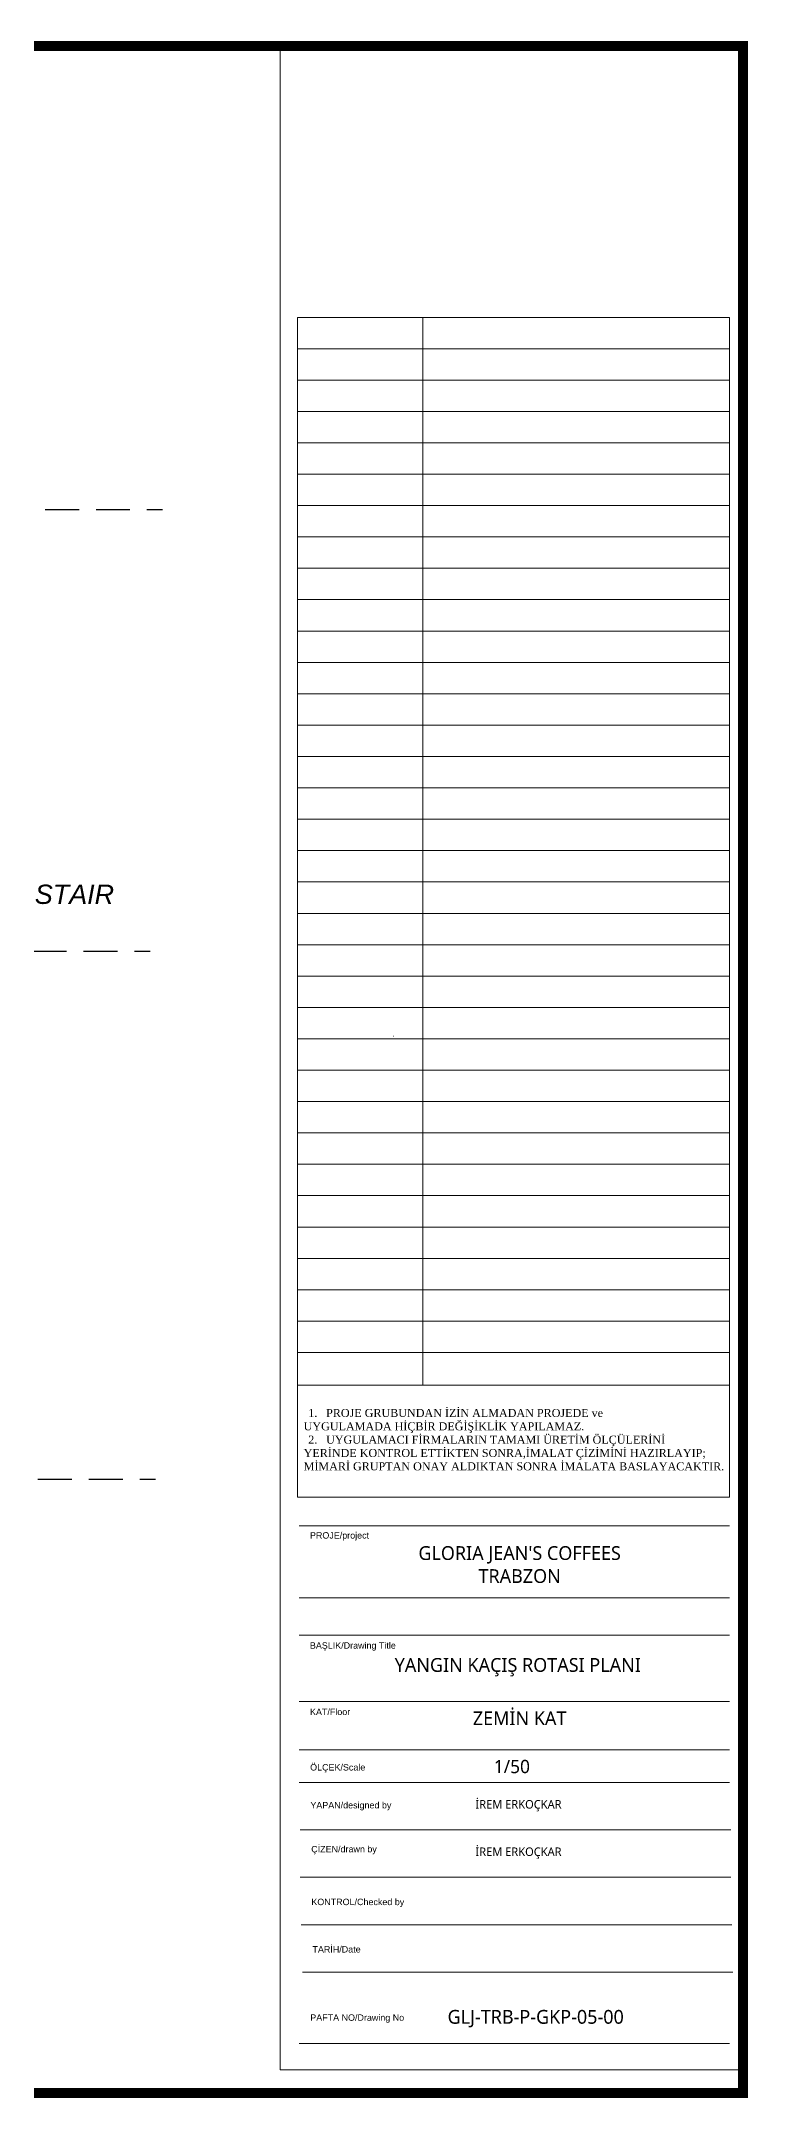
# Model space of a CAD drawing. Header units: millimetres. Extents: x -24 to 530668, y -246875 to -2983.
# Drawn here: x 261918 to 263239, y -124857 to -121015 of the extents above; entities that cross this region are included whole.
import ezdxf
from ezdxf.enums import TextEntityAlignment as Align

# ---------------------------------------------------------------- set-up
doc = ezdxf.new("R2010")
doc.units = ezdxf.units.MM
doc.linetypes.add('DASHED2', pattern=[9.525, 6.35, -3.175])
doc.layers.get('0').update_dxf_attribs({"lineweight": 20})
doc.layers.add('a_grid_label_1_1', color=9, linetype='Continuous')
doc.layers.add('a_text_1_500_english', color=7, linetype='Continuous')
for name, color, linetype, lineweight in [('t_antet', 24, 'Continuous', 20), ('t_yazı', 23, 'Continuous', 25), ('ölçü', 251, 'Continuous', 5)]:
    doc.layers.add(name, color=color, linetype=linetype, lineweight=lineweight)
doc.styles.add('ARIALT', font='arial.ttf', dxfattribs={"height": 10})
doc.styles.get("Standard").update_dxf_attribs({"font": 'times.ttf', "height": 12})
doc.styles.add('türkçe', font='arial.ttf')

msp = doc.modelspace()

# ---------------------------------------------------------------- linework, layer by layer
at = {"color": 252}
for p, q in [((262365.096, -121024.546, 0), (262365.096, -124804.891, 0)), ((263229.562, -121024.546, 0), (263229.562, -124804.891, 0)), ((262365.096, -124804.891, 0), (263229.562, -124804.891, 0))]:
    msp.add_line(p, q, dxfattribs=at)
at = {"color": 250}
for p, q in [((262631.666, -121531.255, 0), (262631.666, -123525.998, 0)), ((262397.143, -121589.85, 0), (263204.36, -121589.85, 0)), ((262397.143, -121648.445, 0), (263204.36, -121648.445, 0)), ((262397.143, -121707.04, 0), (263204.36, -121707.04, 0)), ((262397.143, -121765.635, 0), (263204.36, -121765.635, 0)), ((262397.143, -121824.23, 0), (263204.36, -121824.23, 0)), ((262397.143, -121882.825, 0), (263204.36, -121882.825, 0)), ((262397.143, -121941.419, 0), (263204.36, -121941.419, 0)), ((262397.143, -122000.014, 0), (263204.36, -122000.014, 0)), ((262397.143, -122058.609, 0), (263204.36, -122058.609, 0)), ((262397.143, -122117.204, 0), (263204.36, -122117.204, 0)), ((262397.143, -122175.799, 0), (263204.36, -122175.799, 0)), ((262397.143, -122234.394, 0), (263204.36, -122234.394, 0)), ((262397.143, -122292.989, 0), (263204.36, -122292.989, 0)), ((262397.143, -122351.584, 0), (263204.36, -122351.584, 0)), ((262397.143, -122410.179, 0), (263204.36, -122410.179, 0)), ((262397.143, -122468.774, 0), (263204.36, -122468.774, 0)), ((262397.143, -122527.369, 0), (263204.36, -122527.369, 0)), ((262397.143, -122585.964, 0), (263204.36, -122585.964, 0)), ((262397.143, -122644.559, 0), (263204.36, -122644.559, 0)), ((262397.143, -122703.154, 0), (263204.36, -122703.154, 0)), ((262397.143, -122761.749, 0), (263204.36, -122761.749, 0)), ((262397.143, -122820.344, 0), (263204.36, -122820.344, 0)), ((262397.143, -122878.939, 0), (263204.36, -122878.939, 0)), ((262397.143, -122937.534, 0), (263204.36, -122937.534, 0)), ((262397.143, -122996.129, 0), (263204.36, -122996.129, 0)), ((262397.143, -123054.724, 0), (263204.36, -123054.724, 0)), ((262397.143, -123113.319, 0), (263204.36, -123113.319, 0)), ((262397.143, -123171.914, 0), (263204.36, -123171.914, 0)), ((262397.143, -123230.509, 0), (263204.36, -123230.509, 0)), ((262397.143, -123289.104, 0), (263204.36, -123289.104, 0)), ((262397.143, -123347.699, 0), (263204.36, -123347.699, 0)), ((262397.143, -123406.562, 0), (263204.36, -123406.562, 0)), ((262397.143, -123465.157, 0), (263204.36, -123465.157, 0)), ((263204.593, -123788.833, 0), (262400.16, -123788.833, 0)), ((262400.16, -123923.039, 0), (263204.593, -123923.039, 0)), ((263204.593, -123993.095, 0), (262400.16, -123993.095, 0)), ((263204.593, -124116.906, 0), (262400.16, -124116.906, 0)), ((263204.593, -124206.977, 0), (262400.16, -124206.977, 0)), ((263204.593, -124268.174, 0), (262400.16, -124268.174, 0)), ((263206.664, -124356.715, 0), (262402.231, -124356.715, 0)), ((263206.664, -124445.257, 0), (262402.231, -124445.257, 0)), ((263208.736, -124533.799, 0), (262404.303, -124533.799, 0)), ((263210.807, -124622.34, 0), (262406.374, -124622.34, 0)), ((263204.593, -124755.493, 0), (262400.16, -124755.493, 0))]:
    msp.add_line(p, q, dxfattribs=at)
at = {"color": 252, "const_width": 18.492, "elevation": 0}
msp.add_lwpolyline([(257078.621, -124847.987), (257078.621, -121024.546), (263229.562, -121024.546), (263229.562, -124847.987)], close=True, dxfattribs=at)
at = {"color": 250, "elevation": 0}
for points in [[(262397.143, -121531.255), (263204.36, -121531.255)], [(262397.143, -121531.255), (262397.143, -123735.277), (263204.36, -123735.277), (263204.36, -121531.255)], [(263204.36, -123525.998), (262397.143, -123525.998)]]:
    msp.add_lwpolyline(points, dxfattribs=at)
at = {"layer": 'a_grid_label_1_1', "linetype": 'DASHED2', "ltscale": 10}
for p, q in [((258877.517, -121890.48, -17966.192), (262145.31, -121890.48, -17966.192)), ((258854.135, -122715.48, -17966.192), (262121.929, -122715.48, -17966.192)), ((258864.135, -123701.48, -17966.192), (262131.929, -123701.48, -17966.192))]:
    msp.add_line(p, q, dxfattribs=at)
at = {"layer": 'ölçü', "elevation": 0}
msp.add_lwpolyline([(262576.336, -122874.128), (262577.336, -122874.128)], dxfattribs=at)

# ---------------------------------------------------------------- texts
at = {"color": 250, "insert": (262408.799, -123627.855, 0), "char_height": 14.94846, "width": 1027.79919, "attachment_point": 4}
msp.add_mtext('\\pi-33.306,l41.912,t41.912;1.^IPROJE GRUBUNDAN İZİN ALMADAN PROJEDE ve \\P\\pi0,l0;UYGULAMADA HİÇBİR DEĞİŞİKLİK YAPILAMAZ.\\P\\pi-33.306,l41.912;2.^IUYGULAMACI FİRMALARIN TAMAMI ÜRETİM ÖLÇÜLERİNİ \\P\\pi0,l0;YERİNDE KONTROL ETTİKTEN SONRA,İMALAT ÇİZİMİNİ HAZIRLAYIP;\\PMİMARİ GRUPTAN ONAY ALDIKTAN SONRA İMALATA BASLAYACAKTIR.', dxfattribs=at)
at = {"color": 7}
for s, insert, char_height, width, attachment_point in [("{\\fLucida Sans Unicode|b0|i0|c162|p34;GLORIA JEAN'S COFFEES\\PTRABZON}", (262812.294, -123861.21, 0), 25.77586, 621.92986, 5), ('{\\fLucida Sans Unicode|b0|i0|c162|p34;ZEMİN KAT}', (262812.294, -124148.056, 0), 25.77586, 621.92986, 5), ('{\\fLucida Sans Unicode|b0|i0|c162|p34;1/50}', (262797.856, -124238.413, 0), 24.82819, 462.99057, 5), ('{\\fLucida Sans Unicode|b0|i0|c162|p34;İREM ERKOÇKAR}', (262729.781, -124311.522, 0), 15.89004, 607.75366, 4), ('{\\fLucida Sans Unicode|b0|i0|c162|p34;İREM ERKOÇKAR}', (262729.781, -124400.117, 0), 15.89004, 607.75366, 4)]:
    msp.add_mtext(s, dxfattribs=dict(at, insert=insert, char_height=char_height, width=width, attachment_point=attachment_point))
at = {"layer": 'a_text_1_500_english', "insert": (261559.938, -122590.958, -10779.715), "char_height": 36, "width": 1839.87842, "attachment_point": 1, "style": 'türkçe'}
msp.add_mtext('{\\fArial|b0|i1|c162|p34;FIRE ESCAPE STAIR}', dxfattribs=at)
at = {"layer": 't_antet', "char_height": 25.77586, "width": 621.92986, "attachment_point": 5}
for s, insert in [('{\\fLucida Sans Unicode|b0|i0|c162|p34;YANGIN KAÇIŞ ROTASI PLANI }', (262808.835, -124052.874, 0)), ('{\\fLucida Sans Unicode|b0|i0|c162|p34;GLJ-TRB-P-GKP-05-00}', (262842.325, -124709.335, 0))]:
    msp.add_mtext(s, dxfattribs=dict(at, insert=insert))
at = {"layer": 't_yazı', "style": 'ARIALT'}
msp.add_text('PAFTA NO/Drawing No', height=11.95631, dxfattribs=at).set_placement((262508.863, -124707.286, 0), align=Align.MIDDLE_CENTER)
for s, insert, char_height, width, attachment_point in [('PROJE/project', (262475.753, -123800.529, 0), 11.95631, 222.38623, 2), ('BAŞLIK/Drawing Title', (262500.704, -124006.198, 0), 11.95631, 222.38623, 2), ('KAT/Floor', (262458.202, -124130.218, 0), 11.9563, 222.38623, 2), ('ÖLÇEK/Scale', (262472.435, -124233.769, 0), 11.95631, 80.76714, 2), ('YAPAN/designed by', (262496.979, -124304.575, 0), 11.95631, 222.38623, 2), ('ÇİZEN/drawn by', (262484.185, -124386.64, 0), 11.95631, 222.38623, 2), ('KONTROL/Checked by', (262423.143, -124485.25, 0), 11.95631, 199.78729, 1), ('TARİH/Date', (262425.214, -124573.791, 0), 11.9563, 199.78729, 1)]:
    msp.add_mtext(s, dxfattribs=dict(at, insert=insert, char_height=char_height, width=width, attachment_point=attachment_point))

doc.saveas('drawing.dxf')
